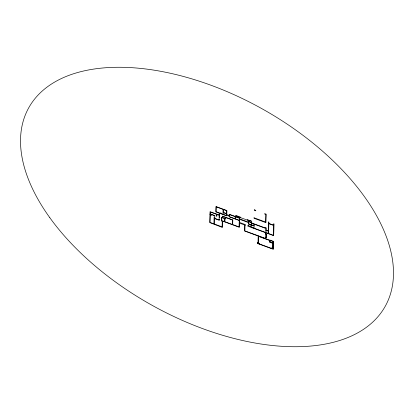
<?xml version="1.0" encoding="UTF-8"?>
<svg xmlns="http://www.w3.org/2000/svg" width="414" height="414" viewBox="0 0 414 414"><rect width="100%" height="100%" fill="white"/><g stroke="black" fill="none" stroke-linecap="round" stroke-linejoin="round"><path stroke-width="0.62" d="M240.291 217.531L240.306 217.05L235.732 215.373L235.716 215.849L239.375 217.195L239.349 217.971L229.201 214.24L229.159 215.554L226.784 214.685L226.913 210.56L215.932 206.529L215.766 211.844L219.244 213.127L219.187 215.037L210.043 211.678L209.701 222.551L222.447 227.472L222.649 221.143L239.427 227.302L239.556 223.12L244.679 225.004L244.493 230.976L273.659 241.688L273.421 249.337L257.42 243.458L257.456 242.262L258.005 242.464M247.241 220.082L247.251 219.601L251.826 221.283L248.892 220.445L248.861 221.464L251.784 222.535L251.769 223.017L265.027 227.881L265.043 227.405L266.233 227.84L266.161 230.112L268.267 230.883L268.551 221.863L268.914 221.997L268.867 223.431L273.623 225.18L273.67 223.746L274.037 223.881L273.664 235.649L266.078 232.859L266.042 233.993L266.533 234.179L266.425 237.641L265.933 237.46M248.457 222.582L248.405 224.134L250.915 224.874L250.863 226.608L248.721 225.821L248.742 225.283L248.374 225.149L248.359 225.687L247.81 225.485L247.789 226.142L265.71 232.725L265.529 238.459L244.865 230.872L245.047 225.138L245.409 225.273L245.43 224.616L239.577 222.463L239.675 219.358L248.457 222.582L248.617 222.292M248.519 220.553L248.467 222.106L239.69 218.882L239.742 217.329L248.519 220.553L248.679 220.258M257.969 243.66L258.207 236.011M259.247 244.131L259.257 243.774L257.979 243.303M265.886 238.837L265.938 237.279M270.187 240.41L270.14 241.848L273.064 242.92L273.385 241.357M271.589 248.664L271.605 248.307L272.883 248.773L273.059 243.158L269.768 241.952L269.83 240.037L273.483 241.383L273.457 248.141M273.276 241.196L273.224 241.647M265.669 234.039L266.399 234.308L266.3 237.413L265.571 237.144M209.97 214.007L211.176 214.452L211.156 215.047L209.95 214.607M210.312 214.882L210.074 222.447L213.914 223.855L214.126 217.045L214.861 217.314L214.825 218.39L219.032 219.937L219.073 218.68L219.436 218.815L219.389 220.31L214.452 218.494L214.281 223.99L222.095 226.862L222.271 221.366L221.402 221.045L221.288 217.381L222.344 217.526L222.39 216.092L232.813 219.922L232.668 224.579L239.069 226.929L239.271 220.481L228.937 216.682L228.968 215.73L226.774 214.923L226.743 215.88L219.611 213.257L219.467 217.8L219.104 217.666L219.177 215.275L216.801 214.4C217.474 217.345 215.741 216.708 216.584 214.323L210.4 212.051L210.338 213.966L214.913 215.642L214.892 216.299L214.162 216.03L214.173 215.554L211.43 214.545L211.409 215.285L210.312 214.882M216.289 206.902L216.139 211.74L220.59 213.376L220.828 212.801L220.807 213.458L222.913 214.229L222.934 213.51L223.301 213.645L223.275 214.364L226.386 215.503L226.442 213.774L222.96 212.615L223.063 209.391L216.289 206.902M221.878 217.598L221.785 220.584L224.528 221.593L224.626 218.545L221.878 217.598M222.748 216.465L222.711 217.66L226.003 218.871L224.993 218.644L224.895 221.728L232.301 224.445L232.44 220.025L222.748 216.465M223.431 209.525L223.337 212.392L226.448 213.536L226.536 210.664L223.431 209.525M229.558 214.618L229.491 216.745L235.116 218.809L235.183 216.682L229.558 214.618M235.4 216.76L235.333 218.887L239.276 220.336L239.344 218.209L235.4 216.76M248.85 221.702L248.783 223.85L251.345 224.792L251.412 222.639L248.85 221.702M251.282 225.009L251.215 227.162L253.741 228.088L253.761 227.312L254.129 227.446L254.103 228.223L268.184 233.392L268.256 231.126L266.155 230.35L266.119 231.488L265.752 231.354L265.845 228.424L254.232 224.16L254.16 226.432L253.808 225.935L251.282 225.009M251.764 223.255L251.712 224.926L253.813 225.697L253.865 224.026L251.764 223.255M254.061 217.811L254.046 218.292L265.933 222.654L266.202 214.173L264.737 213.634L264.722 214.116L265.819 214.519L265.586 222.044L254.061 217.811M254.315 209.81L254.299 210.286L255.764 210.824L255.774 210.343L254.315 209.81M258.574 236.394L258.357 243.194L259.64 243.665L259.63 244.022L271.227 248.281L271.237 247.924L272.515 248.395L272.676 243.266L269.385 242.055L269.436 240.384L258.574 236.394M268.645 230.541L268.551 233.527L273.307 235.276L273.618 225.418L268.862 223.669L268.645 230.541M49.809 217.686A204.014 112.603 29.1 0 0 372.491 322.315A204.014 112.603 29.1 0 0 198.699 80.999A204.014 112.603 29.1 0 0 49.809 217.686"/></g></svg>
